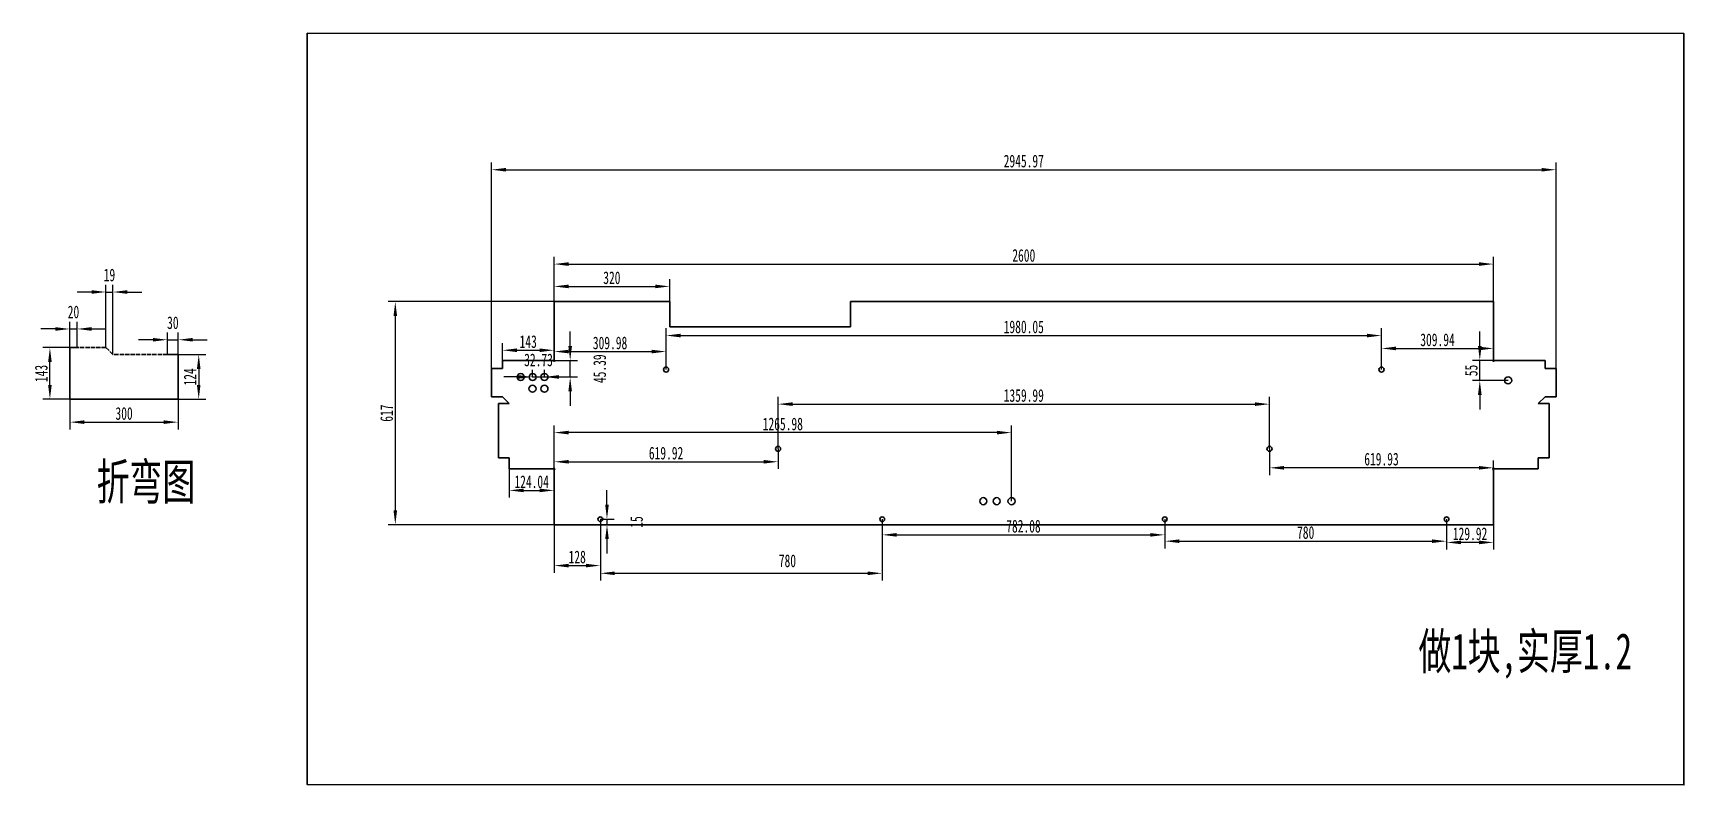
# Model space of a CAD drawing. Header units: millimetres. Extents: x -298 to 4271, y 278 to 2358.
import ezdxf

# ---------------------------------------------------------------- set-up
doc = ezdxf.new("R2010")
doc.units = ezdxf.units.MM
doc.header["$PDSIZE"] = -5
doc.linetypes.add('DASHED', pattern=[15, 12, -3])
doc.layers.get('0').update_dxf_attribs({"lineweight": 18})
doc.layers.add('粗实线层', color=7, linetype='Continuous', lineweight=35)
doc.styles.add('标准', font='', dxfattribs={"width": 0.667})
doc.styles.get('标准').set_extended_font_data('宋体')
doc.dimstyles.new('标准', dxfattribs={"dimscale": 10, "dimtxt": 3.5, "dimasz": 4, "dimexe": 2, "dimexo": 0, "dimtad": 1, "dimdsep": 46, "dimtxsty": '标准', "dimblk": '_CAXARROW', "dimcen": 0, "dimdle": 6, "dimclrd": 3, "dimclre": 3, "dimclrt": 3, "dimazin": 2, "dimtfac": 0.707107, "dimtmove": 2, "dimatfit": 3, "dimfxl": 1, "dimfrac": 2, "dimtolj": 1, "dimarcsym": 1})

# ---------------------------------------------------------------- blocks, each defined once
blk = doc.blocks.new('_CAXARROW')
blk.add_hatch(color=0).paths.add_polyline_path([(0, 0), (-1, 0.125), (-1, -0.125)], flags=0)
blk = doc.blocks.new('*D2')
at = {"layer": 'Defpoints', "color": 0, "transparency": 16777216}
for p in [(-175.9, 1539.2), (-195.9, 1487.6), (-175.9, 1487.6)]:
    blk.add_point(p, dxfattribs=at)
at = {"layer": '粗实线层', "color": 3, "linetype": 'Continuous', "lineweight": -2, "transparency": 16777216}
for p, q in [((-195.9, 1487.6), (-195.9, 1559.2)), ((-175.9, 1487.6), (-175.9, 1559.2)), ((-235.9, 1539.2), (-275.9, 1539.2)), ((-195.9, 1539.2), (-175.9, 1539.2)), ((-135.9, 1539.2), (-95.9, 1539.2))]:
    blk.add_line(p, q, dxfattribs=at)
at = {"layer": '粗实线层', "color": 3, "lineweight": -2, "transparency": 16777216, "xscale": 40, "yscale": 40, "zscale": 40}
blk.add_blockref('_CAXARROW', (-195.9, 1539.2), dxfattribs=at)
at = {"layer": '粗实线层', "color": 3, "lineweight": -2, "transparency": 16777216, "xscale": 40, "yscale": 40, "zscale": 40, "rotation": 180}
blk.add_blockref('_CAXARROW', (-175.9, 1539.2), dxfattribs=at)
at = {"layer": '粗实线层', "color": 3, "transparency": 16777216, "insert": (-185.9, 1586.1), "char_height": 35, "attachment_point": 5, "style": '标准'}
blk.add_mtext('\\A1;20', dxfattribs=at)
blk = doc.blocks.new('*D3')
at = {"layer": 'Defpoints', "color": 0, "transparency": 16777216}
for p in [(104.1, 1468.6), (104.1, 1344.6), (160.7, 1344.6)]:
    blk.add_point(p, dxfattribs=at)
at = {"layer": '粗实线层', "color": 3, "linetype": 'Continuous', "lineweight": -2, "transparency": 16777216}
for p, q in [((104.1, 1468.6), (180.7, 1468.6)), ((160.7, 1428.6), (160.7, 1384.6)), ((104.1, 1344.6), (180.7, 1344.6))]:
    blk.add_line(p, q, dxfattribs=at)
at = {"layer": '粗实线层', "color": 3, "lineweight": -2, "transparency": 16777216, "xscale": 40, "yscale": 40, "zscale": 40}
for p, rotation in [((160.7, 1468.6), 90), ((160.7, 1344.6), 270)]:
    blk.add_blockref('_CAXARROW', p, dxfattribs=dict(at, rotation=rotation))
at = {"layer": '粗实线层', "color": 3, "transparency": 16777216, "insert": (136.9, 1406.6), "char_height": 35, "attachment_point": 5, "rotation": 90, "style": '标准'}
blk.add_mtext('\\A1;124', dxfattribs=at)
blk = doc.blocks.new('*D4')
at = {"layer": 'Defpoints', "color": 0, "transparency": 16777216}
for p in [(-195.9, 1344.6), (104.1, 1344.6), (104.1, 1281.5)]:
    blk.add_point(p, dxfattribs=at)
at = {"layer": '粗实线层', "color": 3, "linetype": 'Continuous', "lineweight": -2, "transparency": 16777216}
for p, q in [((-195.9, 1344.6), (-195.9, 1261.5)), ((104.1, 1344.6), (104.1, 1261.5)), ((-155.9, 1281.5), (64.1, 1281.5))]:
    blk.add_line(p, q, dxfattribs=at)
at = {"layer": '粗实线层', "color": 3, "lineweight": -2, "transparency": 16777216, "xscale": 40, "yscale": 40, "zscale": 40, "rotation": 180}
blk.add_blockref('_CAXARROW', (-195.9, 1281.5), dxfattribs=at)
at = {"layer": '粗实线层', "color": 3, "lineweight": -2, "transparency": 16777216, "xscale": 40, "yscale": 40, "zscale": 40}
blk.add_blockref('_CAXARROW', (104.1, 1281.5), dxfattribs=at)
at = {"layer": '粗实线层', "color": 3, "transparency": 16777216, "insert": (-45.9, 1305.3), "char_height": 35, "attachment_point": 5, "style": '标准'}
blk.add_mtext('\\A1;300', dxfattribs=at)
blk = doc.blocks.new('*D5')
at = {"layer": 'Defpoints', "color": 0, "transparency": 16777216}
for p in [(-251.1, 1487.6), (-195.9, 1487.6), (-195.9, 1344.6)]:
    blk.add_point(p, dxfattribs=at)
at = {"layer": '粗实线层', "color": 3, "linetype": 'Continuous', "lineweight": -2, "transparency": 16777216}
for p, q in [((-195.9, 1487.6), (-271.1, 1487.6)), ((-251.1, 1384.6), (-251.1, 1447.6)), ((-195.9, 1344.6), (-271.1, 1344.6))]:
    blk.add_line(p, q, dxfattribs=at)
at = {"layer": '粗实线层', "color": 3, "lineweight": -2, "transparency": 16777216, "xscale": 40, "yscale": 40, "zscale": 40}
for p, rotation in [((-251.1, 1487.6), 90), ((-251.1, 1344.6), 270)]:
    blk.add_blockref('_CAXARROW', p, dxfattribs=dict(at, rotation=rotation))
at = {"layer": '粗实线层', "color": 3, "transparency": 16777216, "insert": (-274.9, 1416.1), "char_height": 35, "attachment_point": 5, "rotation": 90, "style": '标准'}
blk.add_mtext('\\A1;143', dxfattribs=at)
blk = doc.blocks.new('*D6')
at = {"layer": 'Defpoints', "color": 0, "transparency": 16777216}
for p in [(104.1, 1509.4), (74.1, 1468.6), (104.1, 1467.6)]:
    blk.add_point(p, dxfattribs=at)
at = {"layer": '粗实线层', "color": 3, "linetype": 'Continuous', "lineweight": -2, "transparency": 16777216}
for p, q in [((34.1, 1509.4), (-5.9, 1509.4)), ((74.1, 1468.6), (74.1, 1529.4)), ((74.1, 1509.4), (104.1, 1509.4)), ((104.1, 1467.6), (104.1, 1529.4)), ((144.1, 1509.4), (184.1, 1509.4))]:
    blk.add_line(p, q, dxfattribs=at)
at = {"layer": '粗实线层', "color": 3, "lineweight": -2, "transparency": 16777216, "xscale": 40, "yscale": 40, "zscale": 40}
blk.add_blockref('_CAXARROW', (74.1, 1509.4), dxfattribs=at)
at = {"layer": '粗实线层', "color": 3, "lineweight": -2, "transparency": 16777216, "xscale": 40, "yscale": 40, "zscale": 40, "rotation": 180}
blk.add_blockref('_CAXARROW', (104.1, 1509.4), dxfattribs=at)
at = {"layer": '粗实线层', "color": 3, "transparency": 16777216, "insert": (89.1, 1556.3), "char_height": 35, "attachment_point": 5, "style": '标准'}
blk.add_mtext('\\A1;30', dxfattribs=at)
blk = doc.blocks.new('*D7')
at = {"layer": 'Defpoints', "color": 0, "transparency": 16777216}
for p in [(3744.1, 1718.7), (1144.1, 1614.9), (3744.1, 1614.9)]:
    blk.add_point(p, dxfattribs=at)
at = {"layer": '粗实线层', "color": 3, "linetype": 'Continuous', "lineweight": -2, "transparency": 16777216}
for p, q in [((1144.1, 1614.9), (1144.1, 1738.7)), ((3744.1, 1614.9), (3744.1, 1738.7)), ((1184.1, 1718.7), (3704.1, 1718.7))]:
    blk.add_line(p, q, dxfattribs=at)
at = {"layer": '粗实线层', "color": 3, "lineweight": -2, "transparency": 16777216, "xscale": 40, "yscale": 40, "zscale": 40, "rotation": 180}
blk.add_blockref('_CAXARROW', (1144.1, 1718.7), dxfattribs=at)
at = {"layer": '粗实线层', "color": 3, "lineweight": -2, "transparency": 16777216, "xscale": 40, "yscale": 40, "zscale": 40}
blk.add_blockref('_CAXARROW', (3744.1, 1718.7), dxfattribs=at)
at = {"layer": '粗实线层', "color": 3, "transparency": 16777216, "insert": (2444.1, 1742.4), "char_height": 35, "attachment_point": 5, "style": '标准'}
blk.add_mtext('\\A1;2600', dxfattribs=at)
blk = doc.blocks.new('*D9')
at = {"layer": 'Defpoints', "color": 0, "transparency": 16777216}
for p in [(-76.8, 1641.4), (-95.9, 1487.6), (-76.8, 1468.6)]:
    blk.add_point(p, dxfattribs=at)
at = {"layer": '粗实线层', "color": 3, "linetype": 'Continuous', "lineweight": -2, "transparency": 16777216}
for p, q in [((-95.9, 1487.6), (-95.9, 1661.4)), ((-76.8, 1468.6), (-76.8, 1661.4)), ((-135.9, 1641.4), (-175.9, 1641.4)), ((-95.9, 1641.4), (-76.8, 1641.4)), ((-36.8, 1641.4), (3.2, 1641.4))]:
    blk.add_line(p, q, dxfattribs=at)
at = {"layer": '粗实线层', "color": 3, "lineweight": -2, "transparency": 16777216, "xscale": 40, "yscale": 40, "zscale": 40}
blk.add_blockref('_CAXARROW', (-95.9, 1641.4), dxfattribs=at)
at = {"layer": '粗实线层', "color": 3, "lineweight": -2, "transparency": 16777216, "xscale": 40, "yscale": 40, "zscale": 40, "rotation": 180}
blk.add_blockref('_CAXARROW', (-76.8, 1641.4), dxfattribs=at)
at = {"layer": '粗实线层', "color": 3, "transparency": 16777216, "insert": (-86.3, 1688.3), "char_height": 35, "attachment_point": 5, "style": '标准'}
blk.add_mtext('\\A1;19', dxfattribs=at)
blk = doc.blocks.new('*D10')
at = {"layer": 'Defpoints', "color": 0, "transparency": 16777216}
for p in [(1144.1, 1614.9), (704.7, 997.9), (1144.2, 997.9)]:
    blk.add_point(p, dxfattribs=at)
at = {"layer": '粗实线层', "color": 3, "linetype": 'Continuous', "lineweight": -2, "transparency": 16777216}
for p, q in [((1144.1, 1614.9), (684.7, 1614.9)), ((704.7, 1574.9), (704.7, 1037.9)), ((1144.2, 997.9), (684.7, 997.9))]:
    blk.add_line(p, q, dxfattribs=at)
at = {"layer": '粗实线层', "color": 3, "lineweight": -2, "transparency": 16777216, "xscale": 40, "yscale": 40, "zscale": 40}
for p, rotation in [((704.7, 1614.9), 90), ((704.7, 997.9), 270)]:
    blk.add_blockref('_CAXARROW', p, dxfattribs=dict(at, rotation=rotation))
at = {"layer": '粗实线层', "color": 3, "transparency": 16777216, "insert": (680.9, 1306.4), "char_height": 35, "attachment_point": 5, "rotation": 90, "style": '标准'}
blk.add_mtext('\\A1;617', dxfattribs=at)
blk = doc.blocks.new('*D11')
at = {"layer": 'Defpoints', "color": 0, "transparency": 16777216}
for p in [(1272.2, 1012.9), (1144.2, 997.9), (1290.6, 997.9)]:
    blk.add_point(p, dxfattribs=at)
at = {"layer": '粗实线层', "color": 3, "linetype": 'Continuous', "lineweight": -2, "transparency": 16777216}
for p, q in [((1290.6, 1052.9), (1290.6, 1092.9)), ((1272.2, 1012.9), (1310.6, 1012.9)), ((1290.6, 1012.9), (1290.6, 997.9)), ((1144.2, 997.9), (1310.6, 997.9)), ((1290.6, 957.9), (1290.6, 917.9))]:
    blk.add_line(p, q, dxfattribs=at)
at = {"layer": '粗实线层', "color": 3, "lineweight": -2, "transparency": 16777216, "xscale": 40, "yscale": 40, "zscale": 40}
for p, rotation in [((1290.6, 1012.9), 270), ((1290.6, 997.9), 90)]:
    blk.add_blockref('_CAXARROW', p, dxfattribs=dict(at, rotation=rotation))
at = {"layer": '粗实线层', "color": 3, "transparency": 16777216, "insert": (1372.5, 1005.4), "char_height": 35, "attachment_point": 5, "rotation": 90, "style": '标准'}
blk.add_mtext('\\A1;15', dxfattribs=at)
blk = doc.blocks.new('*D12')
at = {"layer": 'Defpoints', "color": 0, "transparency": 16777216}
for p in [(1272.2, 1012.9), (1144.2, 997.9), (1272.2, 884.7)]:
    blk.add_point(p, dxfattribs=at)
at = {"layer": '粗实线层', "color": 3, "linetype": 'Continuous', "lineweight": -2, "transparency": 16777216}
for p, q in [((1272.2, 1012.9), (1272.2, 864.7)), ((1144.2, 997.9), (1144.2, 864.7)), ((1184.2, 884.7), (1232.2, 884.7))]:
    blk.add_line(p, q, dxfattribs=at)
at = {"layer": '粗实线层', "color": 3, "lineweight": -2, "transparency": 16777216, "xscale": 40, "yscale": 40, "zscale": 40, "rotation": 180}
blk.add_blockref('_CAXARROW', (1144.2, 884.7), dxfattribs=at)
at = {"layer": '粗实线层', "color": 3, "lineweight": -2, "transparency": 16777216, "xscale": 40, "yscale": 40, "zscale": 40}
blk.add_blockref('_CAXARROW', (1272.2, 884.7), dxfattribs=at)
at = {"layer": '粗实线层', "color": 3, "transparency": 16777216, "insert": (1208.2, 908.4), "char_height": 35, "attachment_point": 5, "style": '标准'}
blk.add_mtext('\\A1;128', dxfattribs=at)
blk = doc.blocks.new('*D13')
at = {"layer": 'Defpoints', "color": 0, "transparency": 16777216}
for p in [(1272.2, 1012.9), (2052.2, 1012.9), (2052.2, 863.4)]:
    blk.add_point(p, dxfattribs=at)
at = {"layer": '粗实线层', "color": 3, "linetype": 'Continuous', "lineweight": -2, "transparency": 16777216}
for p, q in [((1272.2, 1012.9), (1272.2, 843.4)), ((2052.2, 1012.9), (2052.2, 843.4)), ((1312.2, 863.4), (2012.2, 863.4))]:
    blk.add_line(p, q, dxfattribs=at)
at = {"layer": '粗实线层', "color": 3, "lineweight": -2, "transparency": 16777216, "xscale": 40, "yscale": 40, "zscale": 40, "rotation": 180}
blk.add_blockref('_CAXARROW', (1272.2, 863.4), dxfattribs=at)
at = {"layer": '粗实线层', "color": 3, "lineweight": -2, "transparency": 16777216, "xscale": 40, "yscale": 40, "zscale": 40}
blk.add_blockref('_CAXARROW', (2052.2, 863.4), dxfattribs=at)
at = {"layer": '粗实线层', "color": 3, "transparency": 16777216, "insert": (1790, 897.7), "char_height": 35, "attachment_point": 5, "style": '标准'}
blk.add_mtext('\\A1;780', dxfattribs=at)
blk = doc.blocks.new('*D14')
at = {"layer": 'Defpoints', "color": 0, "transparency": 16777216}
for p in [(1020.1, 1151.9), (1144.2, 1151.9), (1144.2, 1092.7)]:
    blk.add_point(p, dxfattribs=at)
at = {"layer": '粗实线层', "color": 3, "linetype": 'Continuous', "lineweight": -2, "transparency": 16777216}
for p, q in [((1020.1, 1151.9), (1020.1, 1072.7)), ((1144.2, 1151.9), (1144.2, 1072.7)), ((1060.1, 1092.7), (1104.2, 1092.7))]:
    blk.add_line(p, q, dxfattribs=at)
at = {"layer": '粗实线层', "color": 3, "lineweight": -2, "transparency": 16777216, "xscale": 40, "yscale": 40, "zscale": 40, "rotation": 180}
blk.add_blockref('_CAXARROW', (1020.1, 1092.7), dxfattribs=at)
at = {"layer": '粗实线层', "color": 3, "lineweight": -2, "transparency": 16777216, "xscale": 40, "yscale": 40, "zscale": 40}
blk.add_blockref('_CAXARROW', (1144.2, 1092.7), dxfattribs=at)
at = {"layer": '粗实线层', "color": 3, "transparency": 16777216, "insert": (1082.1, 1116.4), "char_height": 35, "attachment_point": 5, "style": '标准'}
blk.add_mtext('\\A1;124.04', dxfattribs=at)
blk = doc.blocks.new('*D15')
at = {"layer": 'Defpoints', "color": 0, "transparency": 16777216}
for p in [(1144.1, 1480.3), (1001.1, 1451.9), (1144.1, 1451.9)]:
    blk.add_point(p, dxfattribs=at)
at = {"layer": '粗实线层', "color": 3, "linetype": 'Continuous', "lineweight": -2, "transparency": 16777216}
for p, q in [((1001.1, 1451.9), (1001.1, 1500.3)), ((1041.1, 1480.3), (1104.1, 1480.3)), ((1144.1, 1451.9), (1144.1, 1500.3))]:
    blk.add_line(p, q, dxfattribs=at)
at = {"layer": '粗实线层', "color": 3, "lineweight": -2, "transparency": 16777216, "xscale": 40, "yscale": 40, "zscale": 40, "rotation": 180}
blk.add_blockref('_CAXARROW', (1001.1, 1480.3), dxfattribs=at)
at = {"layer": '粗实线层', "color": 3, "lineweight": -2, "transparency": 16777216, "xscale": 40, "yscale": 40, "zscale": 40}
blk.add_blockref('_CAXARROW', (1144.1, 1480.3), dxfattribs=at)
at = {"layer": '粗实线层', "color": 3, "transparency": 16777216, "insert": (1072.6, 1504), "char_height": 35, "attachment_point": 5, "style": '标准'}
blk.add_mtext('\\A1;143', dxfattribs=at)
blk = doc.blocks.new('*D16')
at = {"layer": 'Defpoints', "color": 0, "transparency": 16777216}
for p in [(3917.1, 1979.6), (971.1, 1429.9), (3917.1, 1429.9)]:
    blk.add_point(p, dxfattribs=at)
at = {"layer": '粗实线层', "color": 3, "linetype": 'Continuous', "lineweight": -2, "transparency": 16777216}
for p, q in [((971.1, 1429.9), (971.1, 1999.6)), ((1011.1, 1979.6), (3877.1, 1979.6)), ((3917.1, 1429.9), (3917.1, 1999.6))]:
    blk.add_line(p, q, dxfattribs=at)
at = {"layer": '粗实线层', "color": 3, "lineweight": -2, "transparency": 16777216, "xscale": 40, "yscale": 40, "zscale": 40, "rotation": 180}
blk.add_blockref('_CAXARROW', (971.1, 1979.6), dxfattribs=at)
at = {"layer": '粗实线层', "color": 3, "lineweight": -2, "transparency": 16777216, "xscale": 40, "yscale": 40, "zscale": 40}
blk.add_blockref('_CAXARROW', (3917.1, 1979.6), dxfattribs=at)
at = {"layer": '粗实线层', "color": 3, "transparency": 16777216, "insert": (2444.1, 2003.4), "char_height": 35, "attachment_point": 5, "style": '标准'}
blk.add_mtext('\\A1;2945.97', dxfattribs=at)
blk = doc.blocks.new('*D17')
at = {"layer": 'Defpoints', "color": 0, "transparency": 16777216}
for p in [(1144.2, 1252.6), (1144.2, 1062.9), (2410.1, 1062.9)]:
    blk.add_point(p, dxfattribs=at)
at = {"layer": '粗实线层', "color": 3, "linetype": 'Continuous', "lineweight": -2, "transparency": 16777216}
for p, q in [((1144.2, 1062.9), (1144.2, 1272.6)), ((2370.1, 1252.6), (1184.2, 1252.6)), ((2410.1, 1062.9), (2410.1, 1272.6))]:
    blk.add_line(p, q, dxfattribs=at)
at = {"layer": '粗实线层', "color": 3, "lineweight": -2, "transparency": 16777216, "xscale": 40, "yscale": 40, "zscale": 40, "rotation": 180}
blk.add_blockref('_CAXARROW', (1144.2, 1252.6), dxfattribs=at)
at = {"layer": '粗实线层', "color": 3, "lineweight": -2, "transparency": 16777216, "xscale": 40, "yscale": 40, "zscale": 40}
blk.add_blockref('_CAXARROW', (2410.1, 1252.6), dxfattribs=at)
at = {"layer": '粗实线层', "color": 3, "transparency": 16777216, "insert": (1777.2, 1276.3), "char_height": 35, "attachment_point": 5, "style": '标准'}
blk.add_mtext('\\A1;1265.98', dxfattribs=at)
blk = doc.blocks.new('*D18')
at = {"layer": 'Defpoints', "color": 0, "transparency": 16777216}
for p in [(3124.1, 1331.3), (1764.1, 1207.7), (3124.1, 1207.7)]:
    blk.add_point(p, dxfattribs=at)
at = {"layer": '粗实线层', "color": 3, "linetype": 'Continuous', "lineweight": -2, "transparency": 16777216}
for p, q in [((1764.1, 1207.7), (1764.1, 1351.3)), ((1804.1, 1331.3), (3084.1, 1331.3)), ((3124.1, 1207.7), (3124.1, 1351.3))]:
    blk.add_line(p, q, dxfattribs=at)
at = {"layer": '粗实线层', "color": 3, "lineweight": -2, "transparency": 16777216, "xscale": 40, "yscale": 40, "zscale": 40, "rotation": 180}
blk.add_blockref('_CAXARROW', (1764.1, 1331.3), dxfattribs=at)
at = {"layer": '粗实线层', "color": 3, "lineweight": -2, "transparency": 16777216, "xscale": 40, "yscale": 40, "zscale": 40}
blk.add_blockref('_CAXARROW', (3124.1, 1331.3), dxfattribs=at)
at = {"layer": '粗实线层', "color": 3, "transparency": 16777216, "insert": (2444.1, 1355), "char_height": 35, "attachment_point": 5, "style": '标准'}
blk.add_mtext('\\A1;1359.99', dxfattribs=at)
blk = doc.blocks.new('*D19')
at = {"layer": 'Defpoints', "color": 0, "transparency": 16777216}
for p in [(1144.1, 1451.9), (1188.7, 1451.9), (1117.5, 1406.5)]:
    blk.add_point(p, dxfattribs=at)
at = {"layer": '粗实线层', "color": 3, "linetype": 'Continuous', "lineweight": -2, "transparency": 16777216}
for p, q in [((1188.7, 1491.9), (1188.7, 1531.9)), ((1144.1, 1451.9), (1208.7, 1451.9)), ((1188.7, 1406.5), (1188.7, 1451.9)), ((1117.5, 1406.5), (1208.7, 1406.5)), ((1188.7, 1366.5), (1188.7, 1326.5))]:
    blk.add_line(p, q, dxfattribs=at)
at = {"layer": '粗实线层', "color": 3, "lineweight": -2, "transparency": 16777216, "xscale": 40, "yscale": 40, "zscale": 40}
for p, rotation in [((1188.7, 1451.9), 270), ((1188.7, 1406.5), 90)]:
    blk.add_blockref('_CAXARROW', p, dxfattribs=dict(at, rotation=rotation))
at = {"layer": '粗实线层', "color": 3, "transparency": 16777216, "insert": (1270.5, 1429.2), "char_height": 35, "attachment_point": 5, "rotation": 90, "style": '标准'}
blk.add_mtext('\\A1;45.39', dxfattribs=at)
blk = doc.blocks.new('*D20')
at = {"layer": 'Defpoints', "color": 0, "transparency": 16777216}
for p in [(3706.1, 1451.9), (3744.1, 1451.9), (3784.5, 1396.9)]:
    blk.add_point(p, dxfattribs=at)
at = {"layer": '粗实线层', "color": 3, "linetype": 'Continuous', "lineweight": -2, "transparency": 16777216}
for p, q in [((3706.1, 1491.9), (3706.1, 1531.9)), ((3744.1, 1451.9), (3686.1, 1451.9)), ((3706.1, 1396.9), (3706.1, 1451.9)), ((3784.5, 1396.9), (3686.1, 1396.9)), ((3706.1, 1356.9), (3706.1, 1316.9))]:
    blk.add_line(p, q, dxfattribs=at)
at = {"layer": '粗实线层', "color": 3, "lineweight": -2, "transparency": 16777216, "xscale": 40, "yscale": 40, "zscale": 40}
for p, rotation in [((3706.1, 1451.9), 270), ((3706.1, 1396.9), 90)]:
    blk.add_blockref('_CAXARROW', p, dxfattribs=dict(at, rotation=rotation))
at = {"layer": '粗实线层', "color": 3, "transparency": 16777216, "insert": (3682.4, 1424.4), "char_height": 35, "attachment_point": 5, "rotation": 90, "style": '标准'}
blk.add_mtext('\\A1;55', dxfattribs=at)
blk = doc.blocks.new('*D21')
at = {"layer": 'Defpoints', "color": 0, "transparency": 16777216}
for p in [(1084.7, 1406.1), (1117.5, 1406.5), (1117.5, 1406.5)]:
    blk.add_point(p, dxfattribs=at)
at = {"layer": '粗实线层', "color": 3, "linetype": 'Continuous', "lineweight": -2, "transparency": 16777216}
for p, q in [((1084.7, 1406.1), (1084.7, 1426.5)), ((1117.5, 1406.5), (1117.5, 1426.5)), ((1044.7, 1406.5), (1004.7, 1406.5)), ((1084.7, 1406.5), (1117.5, 1406.5)), ((1157.5, 1406.5), (1197.5, 1406.5))]:
    blk.add_line(p, q, dxfattribs=at)
at = {"layer": '粗实线层', "color": 3, "lineweight": -2, "transparency": 16777216, "xscale": 40, "yscale": 40, "zscale": 40}
blk.add_blockref('_CAXARROW', (1084.7, 1406.5), dxfattribs=at)
at = {"layer": '粗实线层', "color": 3, "lineweight": -2, "transparency": 16777216, "xscale": 40, "yscale": 40, "zscale": 40, "rotation": 180}
blk.add_blockref('_CAXARROW', (1117.5, 1406.5), dxfattribs=at)
at = {"layer": '粗实线层', "color": 3, "transparency": 16777216, "insert": (1101.1, 1453.4), "char_height": 35, "attachment_point": 5, "style": '标准'}
blk.add_mtext('\\A1;32.73', dxfattribs=at)
blk = doc.blocks.new('*D22')
at = {"layer": 'Defpoints', "color": 0, "transparency": 16777216}
for p in [(1764.1, 1207.7), (1144.2, 1151.9), (1764.1, 1171.9)]:
    blk.add_point(p, dxfattribs=at)
at = {"layer": '粗实线层', "color": 3, "linetype": 'Continuous', "lineweight": -2, "transparency": 16777216}
for p, q in [((1144.2, 1151.9), (1144.2, 1191.9)), ((1764.1, 1207.7), (1764.1, 1151.9)), ((1184.2, 1171.9), (1724.1, 1171.9))]:
    blk.add_line(p, q, dxfattribs=at)
at = {"layer": '粗实线层', "color": 3, "lineweight": -2, "transparency": 16777216, "xscale": 40, "yscale": 40, "zscale": 40, "rotation": 180}
blk.add_blockref('_CAXARROW', (1144.2, 1171.9), dxfattribs=at)
at = {"layer": '粗实线层', "color": 3, "lineweight": -2, "transparency": 16777216, "xscale": 40, "yscale": 40, "zscale": 40}
blk.add_blockref('_CAXARROW', (1764.1, 1171.9), dxfattribs=at)
at = {"layer": '粗实线层', "color": 3, "transparency": 16777216, "insert": (1454.1, 1195.6), "char_height": 35, "attachment_point": 5, "style": '标准'}
blk.add_mtext('\\A1;619.92', dxfattribs=at)
blk = doc.blocks.new('*D23')
at = {"layer": 'Defpoints', "color": 0, "transparency": 16777216}
for p in [(3124.1, 1207.7), (3124.1, 1155.2), (3744, 1151.9)]:
    blk.add_point(p, dxfattribs=at)
at = {"layer": '粗实线层', "color": 3, "linetype": 'Continuous', "lineweight": -2, "transparency": 16777216}
for p, q in [((3124.1, 1207.7), (3124.1, 1135.2)), ((3704, 1155.2), (3164.1, 1155.2)), ((3744, 1151.9), (3744, 1175.2))]:
    blk.add_line(p, q, dxfattribs=at)
at = {"layer": '粗实线层', "color": 3, "lineweight": -2, "transparency": 16777216, "xscale": 40, "yscale": 40, "zscale": 40, "rotation": 180}
blk.add_blockref('_CAXARROW', (3124.1, 1155.2), dxfattribs=at)
at = {"layer": '粗实线层', "color": 3, "lineweight": -2, "transparency": 16777216, "xscale": 40, "yscale": 40, "zscale": 40}
blk.add_blockref('_CAXARROW', (3744, 1155.2), dxfattribs=at)
at = {"layer": '粗实线层', "color": 3, "transparency": 16777216, "insert": (3434, 1179), "char_height": 35, "attachment_point": 5, "style": '标准'}
blk.add_mtext('\\A1;619.93', dxfattribs=at)
blk = doc.blocks.new('*D24')
at = {"layer": 'Defpoints', "color": 0, "transparency": 16777216}
for p in [(3744.1, 1485.3), (3434.1, 1426.9), (3744.1, 1451.9)]:
    blk.add_point(p, dxfattribs=at)
at = {"layer": '粗实线层', "color": 3, "linetype": 'Continuous', "lineweight": -2, "transparency": 16777216}
for p, q in [((3434.1, 1426.9), (3434.1, 1505.3)), ((3474.1, 1485.3), (3704.1, 1485.3)), ((3744.1, 1451.9), (3744.1, 1505.3))]:
    blk.add_line(p, q, dxfattribs=at)
at = {"layer": '粗实线层', "color": 3, "lineweight": -2, "transparency": 16777216, "xscale": 40, "yscale": 40, "zscale": 40, "rotation": 180}
blk.add_blockref('_CAXARROW', (3434.1, 1485.3), dxfattribs=at)
at = {"layer": '粗实线层', "color": 3, "lineweight": -2, "transparency": 16777216, "xscale": 40, "yscale": 40, "zscale": 40}
blk.add_blockref('_CAXARROW', (3744.1, 1485.3), dxfattribs=at)
at = {"layer": '粗实线层', "color": 3, "transparency": 16777216, "insert": (3589.1, 1509), "char_height": 35, "attachment_point": 5, "style": '标准'}
blk.add_mtext('\\A1;309.94', dxfattribs=at)
blk = doc.blocks.new('*D25')
at = {"layer": 'Defpoints', "color": 0, "transparency": 16777216}
for p in [(1454.1, 1476.7), (1144.1, 1451.9), (1454.1, 1426.9)]:
    blk.add_point(p, dxfattribs=at)
at = {"layer": '粗实线层', "color": 3, "linetype": 'Continuous', "lineweight": -2, "transparency": 16777216}
for p, q in [((1144.1, 1451.9), (1144.1, 1496.7)), ((1184.1, 1476.7), (1414.1, 1476.7)), ((1454.1, 1426.9), (1454.1, 1496.7))]:
    blk.add_line(p, q, dxfattribs=at)
at = {"layer": '粗实线层', "color": 3, "lineweight": -2, "transparency": 16777216, "xscale": 40, "yscale": 40, "zscale": 40, "rotation": 180}
blk.add_blockref('_CAXARROW', (1144.1, 1476.7), dxfattribs=at)
at = {"layer": '粗实线层', "color": 3, "lineweight": -2, "transparency": 16777216, "xscale": 40, "yscale": 40, "zscale": 40}
blk.add_blockref('_CAXARROW', (1454.1, 1476.7), dxfattribs=at)
at = {"layer": '粗实线层', "color": 3, "transparency": 16777216, "insert": (1299.1, 1500.4), "char_height": 35, "attachment_point": 5, "style": '标准'}
blk.add_mtext('\\A1;309.98', dxfattribs=at)
blk = doc.blocks.new('*D26')
at = {"layer": 'Defpoints', "color": 0, "transparency": 16777216}
for p in [(3434.1, 1521), (1454.1, 1426.9), (3434.1, 1426.9)]:
    blk.add_point(p, dxfattribs=at)
at = {"layer": '粗实线层', "color": 3, "linetype": 'Continuous', "lineweight": -2, "transparency": 16777216}
for p, q in [((1454.1, 1426.9), (1454.1, 1541)), ((1494.1, 1521), (3394.1, 1521)), ((3434.1, 1426.9), (3434.1, 1541))]:
    blk.add_line(p, q, dxfattribs=at)
at = {"layer": '粗实线层', "color": 3, "lineweight": -2, "transparency": 16777216, "xscale": 40, "yscale": 40, "zscale": 40, "rotation": 180}
blk.add_blockref('_CAXARROW', (1454.1, 1521), dxfattribs=at)
at = {"layer": '粗实线层', "color": 3, "lineweight": -2, "transparency": 16777216, "xscale": 40, "yscale": 40, "zscale": 40}
blk.add_blockref('_CAXARROW', (3434.1, 1521), dxfattribs=at)
at = {"layer": '粗实线层', "color": 3, "transparency": 16777216, "insert": (2444.1, 1544.8), "char_height": 35, "attachment_point": 5, "style": '标准'}
blk.add_mtext('\\A1;1980.05', dxfattribs=at)
blk = doc.blocks.new('*D27')
at = {"layer": 'Defpoints', "color": 0, "transparency": 16777216}
for p in [(3614.2, 1012.8), (3744.2, 997.9), (3614.2, 948.8)]:
    blk.add_point(p, dxfattribs=at)
at = {"layer": '粗实线层', "color": 3, "linetype": 'Continuous', "lineweight": -2, "transparency": 16777216}
for p, q in [((3614.2, 1012.8), (3614.2, 928.8)), ((3744.2, 997.9), (3744.2, 928.8)), ((3704.2, 948.8), (3654.2, 948.8))]:
    blk.add_line(p, q, dxfattribs=at)
at = {"layer": '粗实线层', "color": 3, "lineweight": -2, "transparency": 16777216, "xscale": 40, "yscale": 40, "zscale": 40, "rotation": 180}
blk.add_blockref('_CAXARROW', (3614.2, 948.8), dxfattribs=at)
at = {"layer": '粗实线层', "color": 3, "lineweight": -2, "transparency": 16777216, "xscale": 40, "yscale": 40, "zscale": 40}
blk.add_blockref('_CAXARROW', (3744.2, 948.8), dxfattribs=at)
at = {"layer": '粗实线层', "color": 3, "transparency": 16777216, "insert": (3679.2, 972.5), "char_height": 35, "attachment_point": 5, "style": '标准'}
blk.add_mtext('\\A1;129.92', dxfattribs=at)
blk = doc.blocks.new('*D28')
at = {"layer": 'Defpoints', "color": 0, "transparency": 16777216}
for p in [(2052.2, 1012.9), (2834.2, 1012.8), (2834.2, 969.7)]:
    blk.add_point(p, dxfattribs=at)
at = {"layer": '粗实线层', "color": 3, "linetype": 'Continuous', "lineweight": -2, "transparency": 16777216}
for p, q in [((2052.2, 1012.9), (2052.2, 949.7)), ((2834.2, 1012.8), (2834.2, 949.7)), ((2092.2, 969.7), (2794.2, 969.7))]:
    blk.add_line(p, q, dxfattribs=at)
at = {"layer": '粗实线层', "color": 3, "lineweight": -2, "transparency": 16777216, "xscale": 40, "yscale": 40, "zscale": 40, "rotation": 180}
blk.add_blockref('_CAXARROW', (2052.2, 969.7), dxfattribs=at)
at = {"layer": '粗实线层', "color": 3, "lineweight": -2, "transparency": 16777216, "xscale": 40, "yscale": 40, "zscale": 40}
blk.add_blockref('_CAXARROW', (2834.2, 969.7), dxfattribs=at)
at = {"layer": '粗实线层', "color": 3, "transparency": 16777216, "insert": (2443.2, 993.5), "char_height": 35, "attachment_point": 5, "style": '标准'}
blk.add_mtext('\\A1;782.08', dxfattribs=at)
blk = doc.blocks.new('*D29')
at = {"layer": 'Defpoints', "color": 0, "transparency": 16777216}
for p in [(2834.2, 1012.8), (3614.2, 1012.8), (3614.2, 952.2)]:
    blk.add_point(p, dxfattribs=at)
at = {"layer": '粗实线层', "color": 3, "linetype": 'Continuous', "lineweight": -2, "transparency": 16777216}
for p, q in [((2834.2, 1012.8), (2834.2, 932.2)), ((3614.2, 1012.8), (3614.2, 932.2)), ((2874.2, 952.2), (3574.2, 952.2))]:
    blk.add_line(p, q, dxfattribs=at)
at = {"layer": '粗实线层', "color": 3, "lineweight": -2, "transparency": 16777216, "xscale": 40, "yscale": 40, "zscale": 40, "rotation": 180}
blk.add_blockref('_CAXARROW', (2834.2, 952.2), dxfattribs=at)
at = {"layer": '粗实线层', "color": 3, "lineweight": -2, "transparency": 16777216, "xscale": 40, "yscale": 40, "zscale": 40}
blk.add_blockref('_CAXARROW', (3614.2, 952.2), dxfattribs=at)
at = {"layer": '粗实线层', "color": 3, "transparency": 16777216, "insert": (3224.2, 976), "char_height": 35, "attachment_point": 5, "style": '标准'}
blk.add_mtext('\\A1;780', dxfattribs=at)
blk = doc.blocks.new('*D30')
at = {"layer": 'Defpoints', "color": 0, "transparency": 16777216}
for p in [(1464.1, 1656.9), (1144.1, 1614.9), (1464.1, 1614.9)]:
    blk.add_point(p, dxfattribs=at)
at = {"layer": '粗实线层', "color": 3, "linetype": 'Continuous', "lineweight": -2, "transparency": 16777216}
for p, q in [((1144.1, 1614.9), (1144.1, 1676.9)), ((1184.1, 1656.9), (1424.1, 1656.9)), ((1464.1, 1614.9), (1464.1, 1676.9))]:
    blk.add_line(p, q, dxfattribs=at)
at = {"layer": '粗实线层', "color": 3, "lineweight": -2, "transparency": 16777216, "xscale": 40, "yscale": 40, "zscale": 40, "rotation": 180}
blk.add_blockref('_CAXARROW', (1144.1, 1656.9), dxfattribs=at)
at = {"layer": '粗实线层', "color": 3, "lineweight": -2, "transparency": 16777216, "xscale": 40, "yscale": 40, "zscale": 40}
blk.add_blockref('_CAXARROW', (1464.1, 1656.9), dxfattribs=at)
at = {"layer": '粗实线层', "color": 3, "transparency": 16777216, "insert": (1304.1, 1680.7), "char_height": 35, "attachment_point": 5, "style": '标准'}
blk.add_mtext('\\A1;320', dxfattribs=at)

msp = doc.modelspace()

# ---------------------------------------------------------------- linework, layer by layer
at = {"layer": '粗实线层'}
for p, q in [((1144.088, 1614.914), (1464.084, 1614.914)), ((1144.088, 1614.914), (1144.088, 1453.974)), ((1464.083, 1614.914), (1464.083, 1544.914)), ((1964.083, 1544.914), (1964.13, 1614.914)), ((1964.13, 1614.914), (3744.088, 1614.914)), ((3744.09, 1614.914), (3744.09, 1453.994)), ((1464.083, 1544.914), (1964.083, 1544.914)), ((-175.883, 1487.615), (-195.883, 1487.615)), ((-195.883, 1487.615), (-195.883, 1344.615)), ((104.117, 1468.615), (74.117, 1468.615)), ((104.117, 1344.615), (104.117, 1468.615)), ((1001.105, 1429.914), (971.105, 1429.914)), ((971.105, 1429.914), (971.105, 1351.914)), ((1142.105, 1451.914), (1001.105, 1451.914)), ((1001.105, 1451.914), (1001.105, 1429.914)), ((3746.073, 1451.934), (3887.073, 1451.934)), ((3887.073, 1451.934), (3887.073, 1429.934)), ((3887.073, 1429.934), (3917.073, 1429.934)), ((3917.073, 1429.934), (3917.073, 1351.934)), ((-195.883, 1344.615), (104.117, 1344.615)), ((971.105, 1351.914), (1001.105, 1351.914)), ((990.169, 1332.882), (990.123, 1182.91)), ((1020.151, 1332.882), (990.169, 1332.882)), ((1001.105, 1351.914), (1020.151, 1332.882)), ((3887.073, 1351.934), (3868.028, 1332.902)), ((3868.028, 1332.902), (3898.01, 1332.902)), ((3917.073, 1351.934), (3887.073, 1351.934)), ((3898.01, 1332.902), (3898.055, 1182.93)), ((990.123, 1182.91), (1020.123, 1182.91)), ((1020.123, 1182.91), (1020.123, 1151.91)), ((1020.123, 1151.91), (1142.168, 1151.91)), ((1144.168, 1149.91), (1144.168, 997.91)), ((3744.01, 1149.93), (3744.168, 997.91)), ((3868.055, 1151.93), (3746.01, 1151.93)), ((3898.055, 1182.93), (3868.055, 1182.93)), ((3868.055, 1182.93), (3868.055, 1151.93)), ((1144.168, 997.91), (3744.168, 997.91))]:
    msp.add_line(p, q, dxfattribs=at)
at = {"layer": '粗实线层', "color": 6, "linetype": 'DASHED'}
for p, q in [((-95.883, 1487.615), (-175.883, 1487.615)), ((-76.806, 1468.615), (-95.883, 1487.615)), ((74.117, 1468.615), (-76.806, 1468.615))]:
    msp.add_line(p, q, dxfattribs=at)
at = {"layer": '粗实线层'}
msp.add_lwpolyline([(460.409, 2357.713), (460.736, 279.333), (4271.167, 277.966), (4270.839, 2356.346)], close=True, dxfattribs=at)
for centre, radius in [((1454.088, 1426.896), 7), ((3434.135, 1426.896), 7), ((1051.721, 1406.124), 9.75), ((1084.466, 1373.908), 9.75), ((1084.721, 1406.124), 9.75), ((1117.455, 1406.52), 9.75), ((1117.466, 1373.908), 9.75), ((3784.541, 1396.937), 9.75), ((1764.088, 1207.738), 7), ((3124.08, 1207.738), 7), ((2331.942, 1062.9), 9.75), ((2369.164, 1062.9), 9.75), ((2410.144, 1062.9), 9.75), ((1272.167, 1012.91), 6.5), ((2052.171, 1012.91), 6.5), ((2834.249, 1012.813), 6.5), ((3614.249, 1012.813), 6.5)]:
    msp.add_circle(centre, radius, dxfattribs=at)
for centre, start, end in [((1144.105, 1451.914), 180, 90), ((3744.073, 1451.934), 90, 360), ((1144.168, 1151.91), 270.585004, 180), ((3744.01, 1151.93), 0, 269.414996)]:
    msp.add_arc(centre, 2, start, end, dxfattribs=at)

# ---------------------------------------------------------------- texts
at = {"layer": '粗实线层', "char_height": 100, "attachment_point": 1, "style": '标准'}
for s, width, insert in [('折弯图', 379.18648, (-121.794, 1166.686)), ('做1块,实厚1.2', 734.7578, (3536.409, 697.873))]:
    msp.add_mtext_dynamic_manual_height_columns(s, width=width, gutter_width=1, heights=[0], dxfattribs=dict(at, insert=insert))

# ---------------------------------------------------------------- dimensions: what is measured, and where the dimension line sits
at = {"layer": '粗实线层'}
for base, p1, p2, picture, middle in [((3917.073, 1979.643), (971.105, 1429.914), (3917.073, 1429.934), '*D16', (2444.089, 2003.393)), ((3744.088, 1718.669), (1144.088, 1614.914), (3744.088, 1614.914), '*D7', (2444.088, 1742.419)), ((1464.08324, 1656.93629), (1144.08817, 1614.91409), (1464.08324, 1614.91409), '*D30', (1304.0857, 1680.68629)), ((-175.883, 1539.198), (-195.883, 1487.615), (-175.883, 1487.615), '*D2', (-185.883, 1586.073)), ((104.117, 1509.439), (74.117, 1468.615), (104.117, 1467.615), '*D6', (89.117, 1556.314)), ((3434.135, 1521.015), (1454.088, 1426.896), (3434.135, 1426.896), '*D26', (2444.112, 1544.765)), ((1144.105, 1480.266), (1001.105, 1451.914), (1144.105, 1451.914), '*D15', (1072.605, 1504.016)), ((1454.088, 1476.679), (1144.105, 1451.914), (1454.088, 1426.896), '*D25', (1299.096, 1500.429)), ((3744.073, 1485.295), (3434.135, 1426.896), (3744.073, 1451.934), '*D24', (3589.104, 1509.045)), ((1117.455, 1406.52), (1084.721, 1406.124), (1117.455, 1406.52), '*D21', (1101.088, 1453.395)), ((3124.08, 1331.252), (1764.088, 1207.738), (3124.08, 1207.738), '*D18', (2444.084, 1355.002)), ((104.117, 1281.518), (-195.883, 1344.615), (104.117, 1344.615), '*D4', (-45.883, 1305.268)), ((1144.168, 1252.569), (2410.144, 1062.9), (1144.168, 1062.9), '*D17', (1777.156, 1276.319)), ((1764.088, 1171.851), (1144.168, 1151.91), (1764.088, 1207.738), '*D22', (1454.128, 1195.601)), ((3124.08, 1155.229), (3744.01, 1151.93), (3124.08, 1207.738), '*D23', (3434.045, 1178.979)), ((1144.1678, 1092.6787), (1020.1233, 1151.9098), (1144.1678, 1151.9098), '*D14', (1082.1455, 1116.4287)), ((1272.167, 884.677), (1144.168, 997.91), (1272.167, 1012.91), '*D12', (1208.167, 908.427)), ((2834.249, 969.723), (2052.171, 1012.91), (2834.249, 1012.813), '*D28', (2443.21, 993.473)), ((3614.249, 952.239), (2834.249, 1012.813), (3614.249, 1012.813), '*D29', (3224.249, 975.989)), ((3614.249, 948.784), (3744.168, 997.91), (3614.249, 1012.813), '*D27', (3679.208, 972.534))]:
    dim = msp.add_linear_dim(base=base, p1=p1, p2=p2, dimstyle='标准', dxfattribs=at)
    dim.commit()
    dim.dimension.update_dxf_attribs({"geometry": picture, "text_midpoint": middle})
dim = msp.add_linear_dim(base=(-76.806, 1641.435), p1=(-95.883, 1487.615), p2=(-76.806, 1468.615), text='19', dimstyle='标准', dxfattribs=at)
dim.commit()
dim.dimension.update_dxf_attribs({"geometry": '*D9', "text_midpoint": (-86.345, 1688.31)})
for base, p1, p2, picture, middle in [((704.663, 997.91), (1144.088, 1614.914), (1144.168, 997.91), '*D10', (680.913, 1306.412)), ((1188.67, 1451.914), (1117.455, 1406.52), (1144.105, 1451.914), '*D19', (1270.545, 1429.217)), ((3706.131, 1451.934), (3784.541, 1396.937), (3744.073, 1451.934), '*D20', (3682.381, 1424.435)), ((-251.137, 1487.615), (-195.883, 1344.615), (-195.883, 1487.615), '*D5', (-274.887, 1416.115)), ((160.666, 1344.615), (104.117, 1468.615), (104.117, 1344.615), '*D3', (136.916, 1406.615)), ((1290.594, 997.91), (1272.167, 1012.91), (1144.168, 997.91), '*D11', (1372.469, 1005.41))]:
    dim = msp.add_linear_dim(base=base, p1=p1, p2=p2, angle=90, dimstyle='标准', dxfattribs=at)
    dim.commit()
    dim.dimension.update_dxf_attribs({"geometry": picture, "text_midpoint": middle})
dim = msp.add_linear_dim(base=(2052.171, 863.407), p1=(1272.167, 1012.91), p2=(2052.171, 1012.91), dimstyle='标准', dxfattribs=at)
dim.commit()
dim.dimension.update_dxf_attribs({"geometry": '*D13', "text_midpoint": (1790.016, 897.688), "dimtype": 160})

doc.saveas('drawing.dxf')
